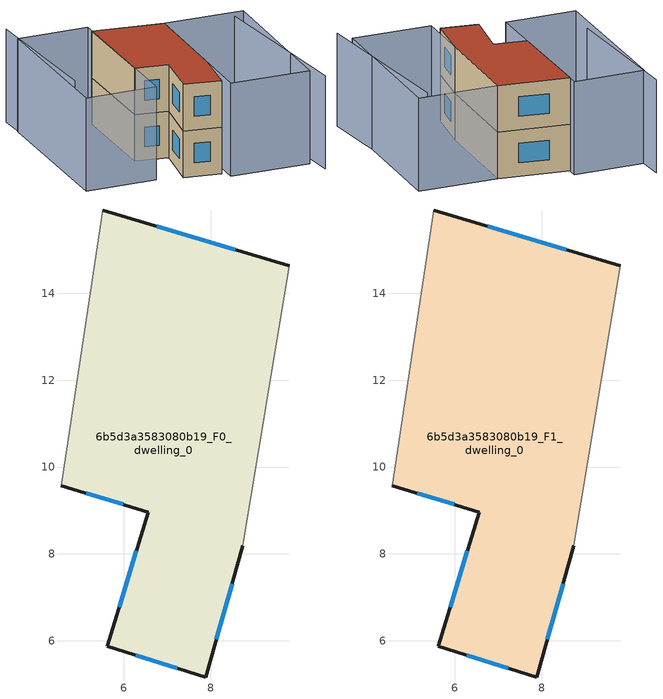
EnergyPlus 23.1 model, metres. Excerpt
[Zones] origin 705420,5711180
6b5d3a3583080b19_F0_dwelling_0
 floor ground (EU_floor_Construction): 9.82,14.64 8.75,8.18 7.89,5.16 5.62,5.87 6.57,8.96 4.56,9.57 5.51,15.92 z0
 wall outside (EU_wall_Construction): 9.82,14.64 5.51,15.92 / 4.56,9.57 6.57,8.96 5.62,5.87 7.89,5.16 8.75,8.18 z0:3
 wall adiabatic (EU_wall_Construction): 8.75,8.18 9.82,14.64 / 5.51,15.92 4.56,9.57 z0:3
 window (EU_Window_Construction): 8.57,15.01 6.76,15.55 / 8.14,6.03 8.5,7.31 / 6.28,5.67 7.23,5.37 / 6.29,8.07 5.9,6.77 / 5.14,9.39 5.99,9.14 z0.87:2.13
6b5d3a3583080b19_F1_dwelling_0
 floor to 6b5d3a3583080b19_F0_dwelling_0 (EU_floor_Construction): 9.82,14.64 8.75,8.18 7.89,5.16 5.62,5.87 6.57,8.96 4.55,9.57 5.51,15.92 z3
 wall outside (EU_wall_Construction): 9.82,14.64 5.51,15.92 / 4.56,9.57 6.57,8.96 5.62,5.87 7.89,5.16 8.75,8.18 z3:6
 wall adiabatic (EU_wall_Construction): 8.75,8.18 9.82,14.64 / 5.51,15.92 4.56,9.57 z3:6
 window (EU_Window_Construction): 8.57,15.01 6.76,15.55 / 8.14,6.03 8.5,7.31 / 6.28,5.67 7.23,5.37 / 6.29,8.07 5.9,6.77 / 5.14,9.39 5.99,9.14 z3.87:5.13
 roof outside (EU_roof_Construction): 7.89,5.16 8.75,8.18 9.82,14.64 5.51,15.92 4.56,9.57 6.57,8.96 5.62,5.87 z6
shading: 13.52,2.52 13.99,13.36 / 1.34,18.91 0.47,9.81 / 8.14,4.53 9.82,14.64 / 9.82,14.64 14.88,13.8 / 14.88,13.8 13.2,3.69 / 13.2,3.69 8.14,4.53 / 5.61,16.55 4.08,6.45 / 4.08,6.45 -0.42,7.13 / -0.42,7.13 1.11,17.23 / 1.11,17.23 5.61,16.55 z0:6
[Building]
EU S2 Campaign: North Axis=0; Terrain=City; Solar Distribution=FullExterior
[Site:Location]
London: Latitude=51.5; Longitude=-0.5; Time Zone=0; Elevation=25
[SizingPeriod:WeatherFileDays]
AnnualSizingPeriod: Begin Month=1; Begin Day of Month=1; End Month=12; End Day of Month=31; Day of Week for Start Day=Monday; Use Weather File Daylight Saving Period=No; Use Weather File Rain and Snow Indicators=No
[MATERIAL]
EU_InternalMass_Material: Roughness=MediumRough; Thickness=0.1; Conductivity=1; Density=1800; Specific Heat=900; Thermal Absorptance=0.9; Solar Absorptance=0.7; Visible Absorptance=0.7
[MATERIAL:NOMASS] Roughness=MediumRough; Thermal Absorptance=0.9; Solar Absorptance=0.7; Visible Absorptance=0.7
Name | Thermal Resistance
EU_wall_NoMass | 0.724719
EU_roof_NoMass | 2.98947
EU_floor_NoMass | 2.39157
[WINDOWMATERIAL:SIMPLEGLAZINGSYSTEM]
EU_Window_SimpleGlazing: UFactor=2.63425; Solar Heat Gain Coefficient=0.76; Visible Transmittance=0.76
[CONSTRUCTION]
EU_wall_Construction: EU_wall_NoMass
EU_roof_Construction: EU_roof_NoMass
EU_floor_Construction: EU_floor_NoMass
EU_Window_Construction: EU_Window_SimpleGlazing
EU_InternalMass_Construction: EU_InternalMass_Material
[ZONE] Type=1; Multiplier=1; Ceiling Height=autocalculate; Floor Area=autocalculate; Part of Total Floor Area=Yes
Name | Volume
6b5d3a3583080b19_F0_dwelling_0 | 107.724
6b5d3a3583080b19_F1_dwelling_0 | 107.725
[INTERNALMASS] Construction=EU_InternalMass_Construction; Surface Area=35.908
Name | Zone or ZoneList
6b5d3a3583080b19_F0_dwelling_0_EU_InternalMass | 6b5d3a3583080b19_F0_dwelling_0
6b5d3a3583080b19_F1_dwelling_0_EU_InternalMass | 6b5d3a3583080b19_F1_dwelling_0
[OTHEREQUIPMENT] Fuel Type=Electricity; Design Level Calculation Method=Watts/Area; Power per Zone Floor Area=1; Fraction Latent=0; Fraction Radiant=0; Fraction Lost=0; Carbon Dioxide Generation Rate=0; EndUse Subcategory=EU_Step8_InternalGains
Name | Zone or ZoneList or Space or SpaceList | Schedule
EU_Step8_InternalGain_6b5d3a3583080b19_F0_dwelling_0_f000 | 6b5d3a3583080b19_F0_dwelling_0 | EU_Step8_GainSchedule_6b5d3a3583080b19_F0_dwelling_0_f000
EU_Step8_InternalGain_6b5d3a3583080b19_F1_dwelling_0_f000 | 6b5d3a3583080b19_F1_dwelling_0 | EU_Step8_GainSchedule_6b5d3a3583080b19_F1_dwelling_0_f000
[ZONEVENTILATION:DESIGNFLOWRATE] Schedule=EU_AlwaysOn; Design Flow Rate Calculation Method=AirChanges/Hour; Air Changes per Hour=0.418135; Ventilation Type=Natural; Fan Pressure Rise=0; Fan Total Efficiency=1; Constant Term Coefficient=1; Temperature Term Coefficient=0; Velocity Term Coefficient=0; Velocity Squared Term Coefficient=0; Minimum Indoor Temperature=-100; Maximum Indoor Temperature=100; Delta Temperature=-100; Minimum Outdoor Temperature=-100; Maximum Outdoor Temperature=100; Maximum Wind Speed=40
Name | Zone or ZoneList or Space or SpaceList
EU_ConstantAir_6b5d3a3583080b19_F0_dwelling_0 | 6b5d3a3583080b19_F0_dwelling_0
EU_ConstantAir_6b5d3a3583080b19_F1_dwelling_0 | 6b5d3a3583080b19_F1_dwelling_0
[HVACTEMPLATE:THERMOSTAT] Constant Heating Setpoint=20; Constant Cooling Setpoint=50
EU_HeatOnly_6b5d3a3583080b19_F0_dwelling_0; EU_HeatOnly_6b5d3a3583080b19_F1_dwelling_0
[HVACTEMPLATE:ZONE:IDEALLOADSAIRSYSTEM] System Availability Schedule=EU_AlwaysOn; Maximum Heating Supply Air Temperature=50; Minimum Cooling Supply Air Temperature=13; Maximum Heating Supply Air Humidity Ratio=0.0156; Minimum Cooling Supply Air Humidity Ratio=0.0077; Heating Limit=NoLimit; Cooling Limit=NoLimit; Heating Availability Schedule=EU_AlwaysOn; Cooling Availability Schedule=EU_CoolingOff; Dehumidification Control Type=ConstantSensibleHeatRatio; Cooling Sensible Heat Ratio=0.7; Dehumidification Setpoint=60; Humidification Control Type=None; Humidification Setpoint=30; Outdoor Air Method=None; Outdoor Air Flow Rate per Person=0.00944; Outdoor Air Flow Rate per Zone Floor Area=0; Outdoor Air Flow Rate per Zone=0; Demand Controlled Ventilation Type=None; Outdoor Air Economizer Type=NoEconomizer; Heat Recovery Type=None; Sensible Heat Recovery Effectiveness=0.7; Latent Heat Recovery Effectiveness=0.65
Name | Template Thermostat
6b5d3a3583080b19_F0_dwelling_0 | EU_HeatOnly_6b5d3a3583080b19_F0_dwelling_0
6b5d3a3583080b19_F1_dwelling_0 | EU_HeatOnly_6b5d3a3583080b19_F1_dwelling_0
[SIZING:ZONE] Zone Cooling Design Supply Air Temperature Input Method=SupplyAirTemperature; Zone Cooling Design Supply Air Temperature=13; Zone Heating Design Supply Air Temperature Input Method=SupplyAirTemperature; Zone Heating Design Supply Air Temperature=50; Zone Cooling Design Supply Air Humidity Ratio=0.008; Zone Heating Design Supply Air Humidity Ratio=0.008; Cooling Design Air Flow Method=DesignDay; Cooling Design Air Flow Rate=0; Cooling Minimum Air Flow per Zone Floor Area=0.000762; Cooling Minimum Air Flow=0; Cooling Minimum Air Flow Fraction=0.2; Heating Design Air Flow Method=DesignDay; Heating Design Air Flow Rate=0; Heating Maximum Air Flow per Zone Floor Area=0.002032; Heating Maximum Air Flow=0.141576; Heating Maximum Air Flow Fraction=0.3; Account for Dedicated Outdoor Air System=No; Dedicated Outdoor Air System Control Strategy=NeutralSupplyAir; Dedicated Outdoor Air Low Setpoint Temperature for Design=autosize; Dedicated Outdoor Air High Setpoint Temperature for Design=autosize; Zone Load Sizing Method=Sensible Load Only No Latent Load; Zone Latent Cooling Design Supply Air Humidity Ratio Input Method=HumidityRatioDifference; Zone Cooling Design Supply Air Humidity Ratio Difference=0.005; Zone Latent Heating Design Supply Air Humidity Ratio Input Method=HumidityRatioDifference; Zone Humidification Design Supply Air Humidity Ratio Difference=0.005
6b5d3a3583080b19_F0_dwelling_0; 6b5d3a3583080b19_F1_dwelling_0
[SCHEDULE:CONSTANT]
Name | Hourly Value
EU_AlwaysOn | 1
EU_CoolingOff | 0
[SCHEDULE:FILE] Column Number=1; Rows to Skip at Top=0; Number of Hours of Data=8760; Column Separator=Comma; Interpolate to Timestep=No; Minutes per Item=60; Adjust Schedule for Daylight Savings=Yes
Name | File
EU_Step8_GainSchedule_6b5d3a3583080b19_F0_dwelling_0_f000 | ../../schedules/6b5d3a3583080b19/6b5d3a3583080b19_F0_dwelling_0_f000_gain.csv
EU_Step8_GainSchedule_6b5d3a3583080b19_F1_dwelling_0_f000 | ../../schedules/6b5d3a3583080b19/6b5d3a3583080b19_F1_dwelling_0_f000_gain.csv
